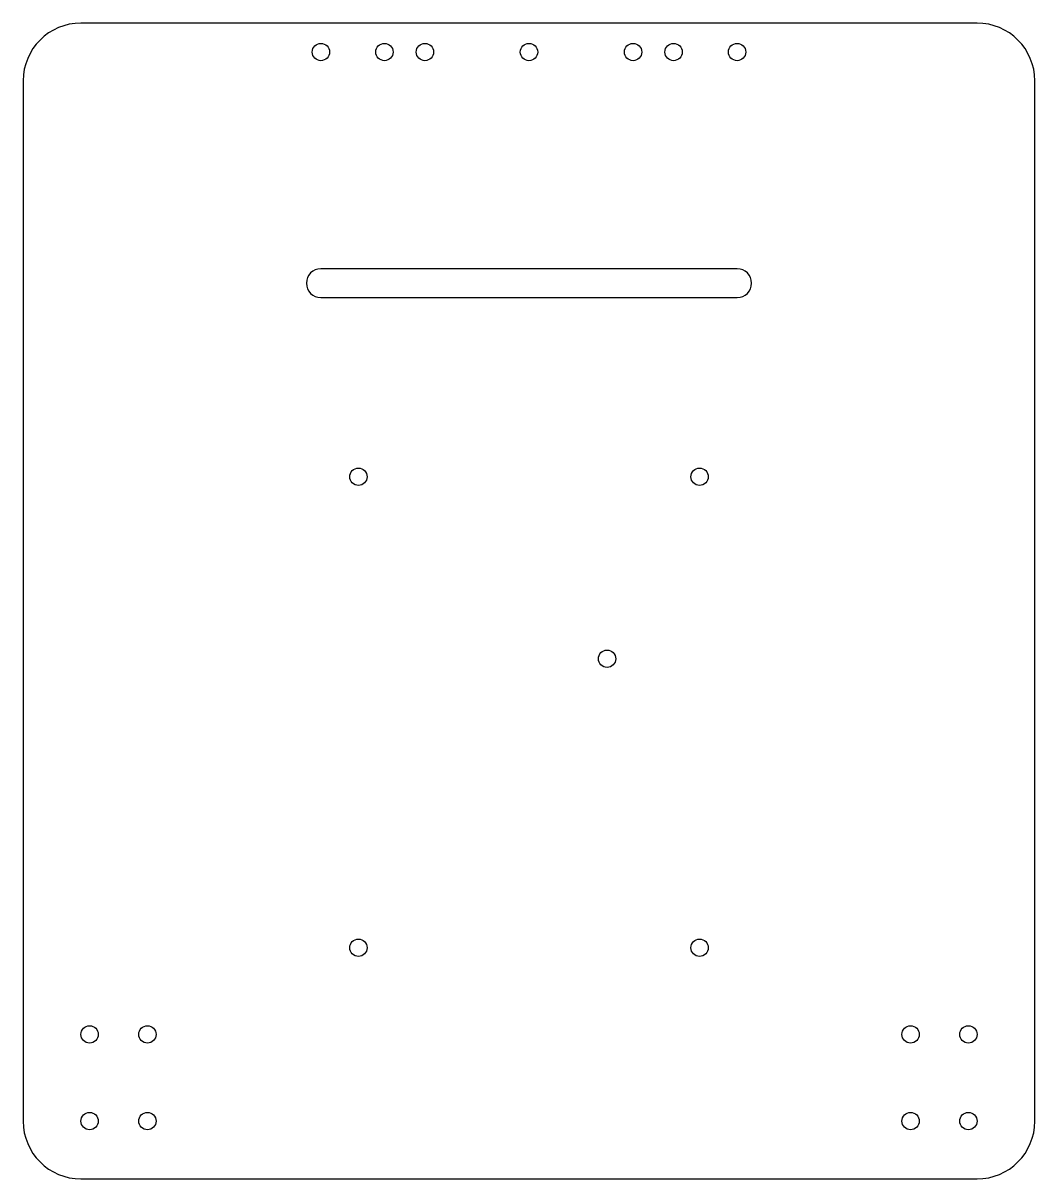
# Model space of a CAD drawing. Header units: millimetres. Extents: x 0 to 17.5, y 0 to 20.
import ezdxf

# ---------------------------------------------------------------- set-up
doc = ezdxf.new("R2010")
doc.units = ezdxf.units.MM

msp = doc.modelspace()

# ---------------------------------------------------------------- linework, layer by layer
at = {"color": 7, "linetype": 'Continuous', "lineweight": 25}
for p, q in [((16.5, 20), (1, 20)), ((0, 19), (0, 1)), ((17.5, 1), (17.5, 19)), ((12.35, 15.75), (5.15, 15.75)), ((5.15, 15.25), (12.35, 15.25)), ((1, 0), (16.5, 0))]:
    msp.add_line(p, q, dxfattribs=at)
for centre in [(5.15, 19.5), (6.25, 19.5), (6.95, 19.5), (8.75, 19.5), (10.55, 19.5), (11.25, 19.5), (12.35, 19.5), (5.8, 12.15), (11.7, 12.15), (10.1, 9), (5.8, 4), (11.7, 4), (1.15, 2.5), (2.15, 2.5), (15.35, 2.5), (16.35, 2.5), (1.15, 1), (2.15, 1), (15.35, 1), (16.35, 1)]:
    msp.add_circle(centre, 0.15, dxfattribs=at)
for centre, radius, start, end in [((1, 19), 1, 90, 180), ((16.5, 19), 1, 0, 90), ((5.15, 15.5), 0.25, 90, 270), ((12.35, 15.5), 0.25, 270, 90), ((1, 1), 1, 180, 270), ((16.5, 1), 1, 270, 0)]:
    msp.add_arc(centre, radius, start, end, dxfattribs=at)

doc.saveas('drawing.dxf')
